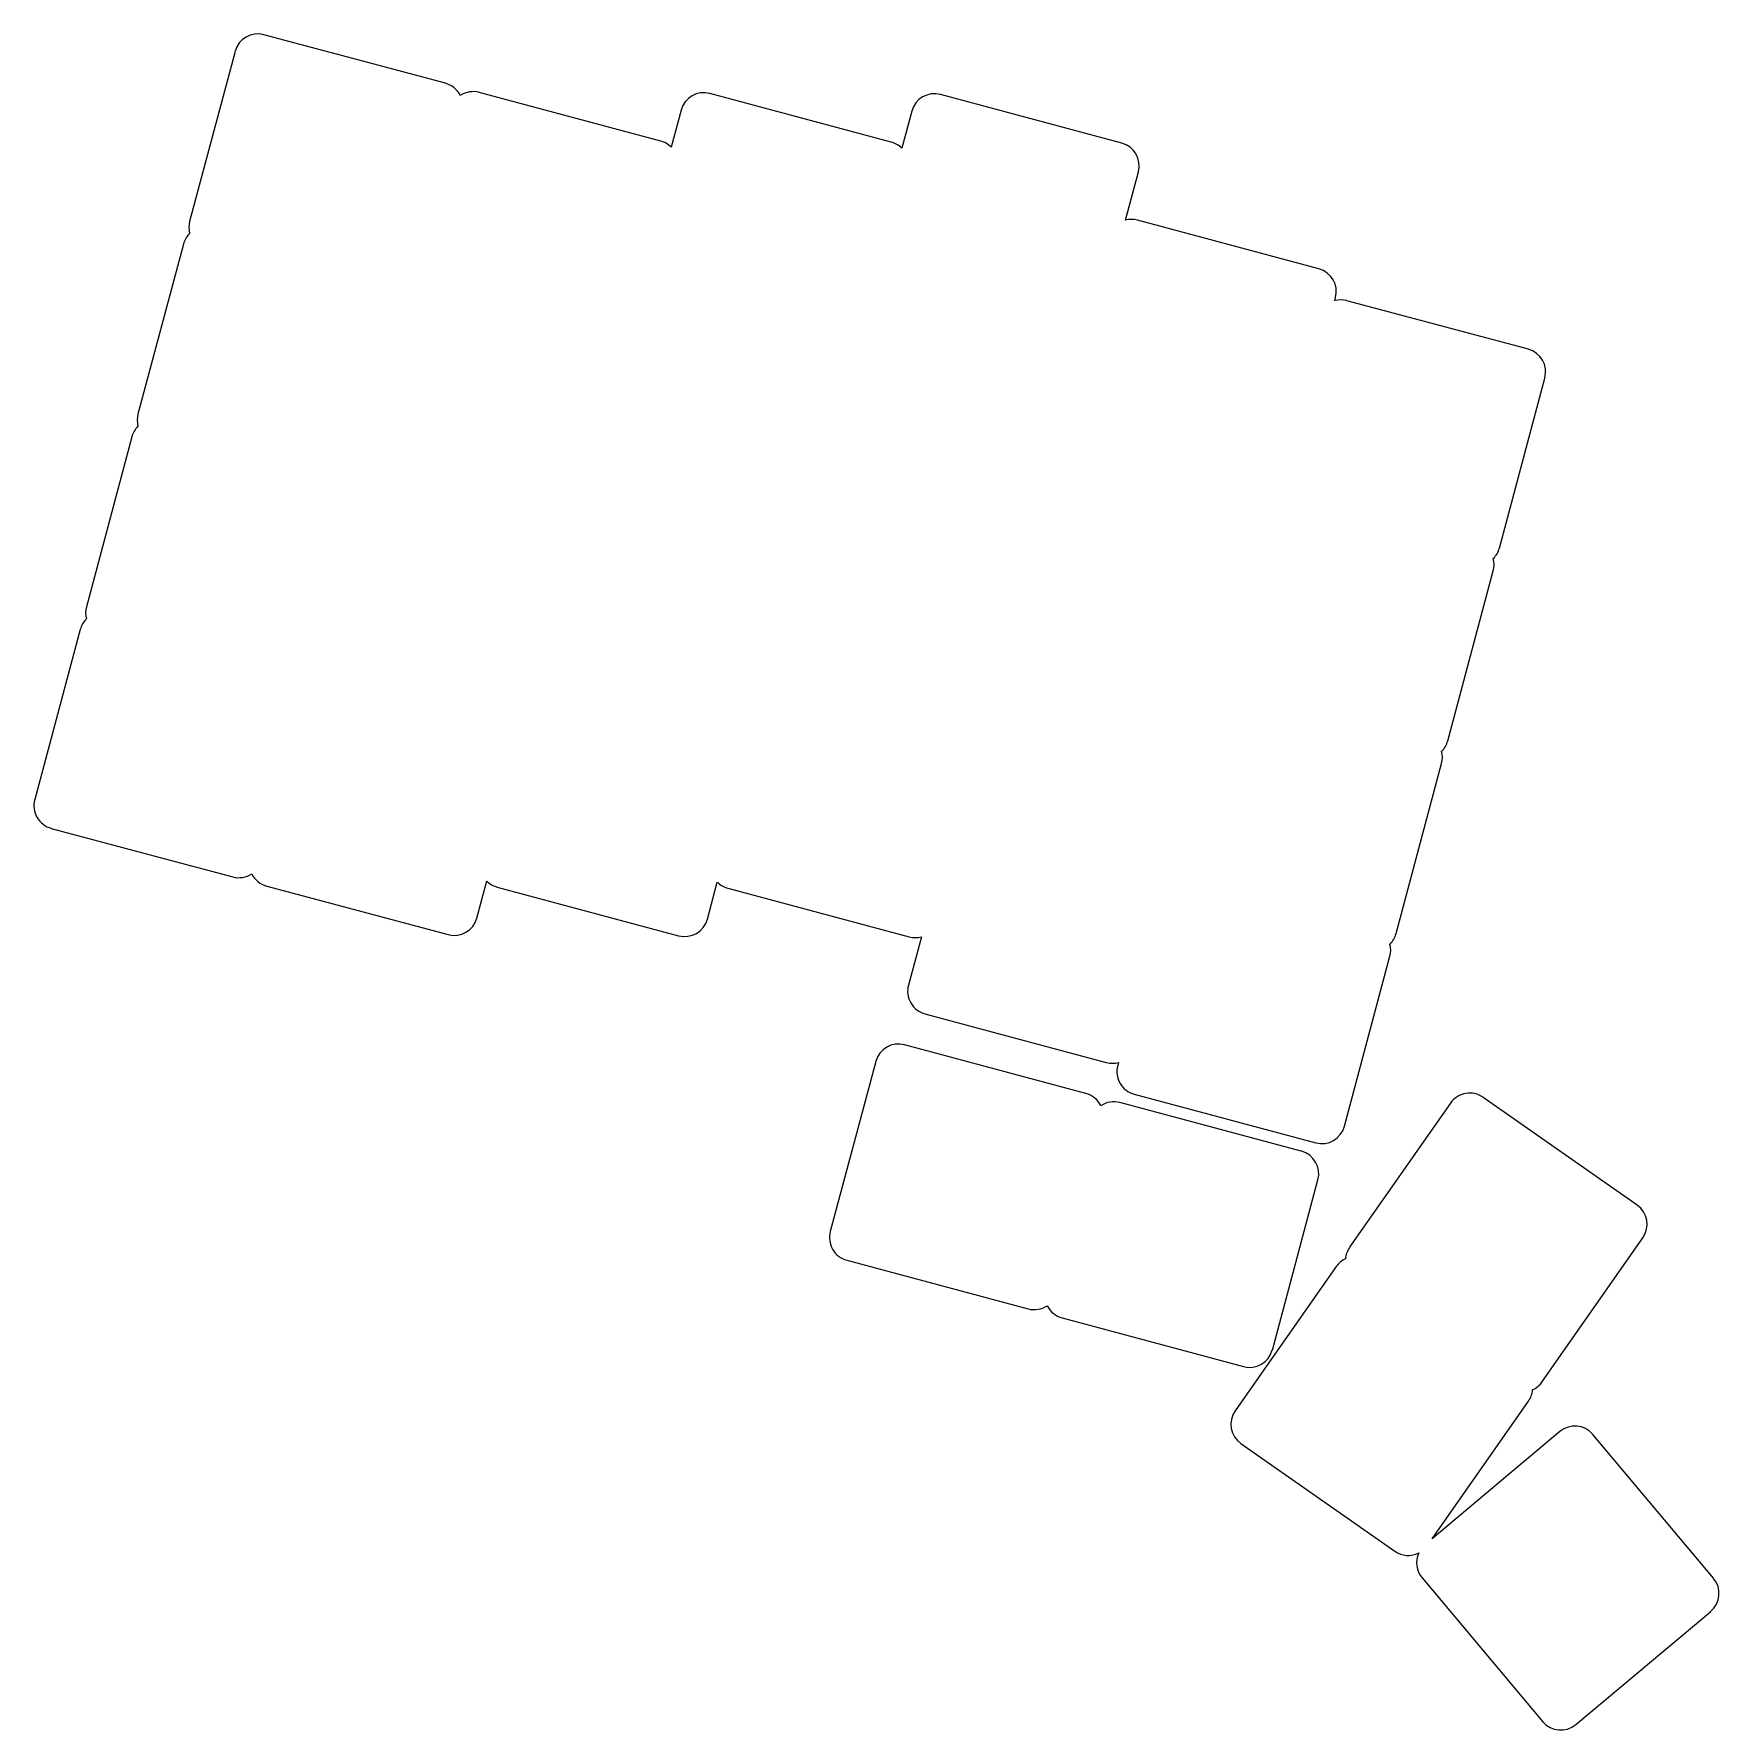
# Model space of a CAD drawing. Header units: millimetres. Extents: x -12 to 132, y -84 to 61.
import ezdxf

# ---------------------------------------------------------------- set-up
doc = ezdxf.new("R2010")
doc.units = ezdxf.units.MM

msp = doc.modelspace()

# ---------------------------------------------------------------- linework, layer by layer
for p, q in [((23.39, 56.37), (7.93, 60.51)), ((5.48, 59.09), (1.6, 44.61)), ((41.74, 51.45), (26.28, 55.59)), ((61.39, 51.36), (45.93, 55.5)), ((81.03, 51.27), (65.58, 55.42)), ((43.48, 54.09), (42.64, 50.93)), ((63.13, 54), (62.28, 50.84)), ((81.34, 44.7), (82.45, 48.83)), ((97.83, 40.56), (82.38, 44.7)), ((1.08, 42.67), (-2.8, 28.19)), ((99.18, 37.85), (99.25, 38.11)), ((115.67, 33.71), (100.21, 37.85)), ((113.2, 16.77), (117.08, 31.26)), ((-3.32, 26.25), (-7.2, 11.76)), ((108.8, 0.35), (112.68, 14.84)), ((-7.72, 9.83), (-11.6, -4.66)), ((104.4, -16.07), (108.28, -1.58)), ((-10.19, -7.11), (5.27, -11.25)), ((8.17, -12.02), (23.62, -16.16)), ((26.07, -14.75), (26.92, -11.59)), ((27.81, -12.11), (43.27, -16.25)), ((45.72, -14.84), (46.56, -11.68)), ((47.46, -12.2), (62.91, -16.34)), ((63.95, -16.34), (62.85, -20.46)), ((100, -32.49), (103.88, -18)), ((64.26, -22.91), (79.71, -27.05)), ((77.97, -29.69), (62.52, -25.55)), ((60.07, -26.97), (56.19, -41.45)), ((80.75, -27.05), (80.68, -27.31)), ((82.09, -29.76), (97.55, -33.9)), ((124.94, -39.2), (111.83, -30.03)), ((96.32, -34.61), (80.87, -30.47)), ((109.05, -30.52), (100.44, -42.8)), ((93.86, -51.55), (97.74, -37.06)), ((116.82, -54.28), (125.43, -41.99)), ((57.6, -43.9), (73.05, -48.04)), ((99.29, -44.44), (90.69, -56.73)), ((75.95, -48.82), (91.41, -52.96)), ((107.48, -67.63), (115.68, -55.91)), ((118.35, -58.5), (107.48, -67.63)), ((131.46, -71), (121.17, -58.75)), ((91.18, -59.52), (104.29, -68.69)), ((106.62, -70.96), (116.9, -83.22)), ((119.72, -83.46), (131.21, -73.82))]:
    msp.add_line(p, q)
for centre, start, end in [((7.41, 58.58), 75, 165), ((22.87, 54.44), 386.4096, 75), ((25.77, 53.66), 75, 123.5904), ((45.41, 53.57), 75, 165), ((65.06, 53.48), 75, 165), ((41.22, 49.52), 405, 75), ((60.87, 49.43), 405, 75), ((80.51, 49.34), 345, 75), ((3.01, 42.16), 135, 165), ((3.53, 44.09), 165, 195), ((81.86, 42.77), 75, 105), ((97.31, 38.63), 345, 75), ((99.69, 35.92), 75, 105), ((115.15, 31.78), 345, 75), ((-0.87, 27.67), 165, 195), ((-1.39, 25.74), 135, 165), ((111.27, 17.29), 315, 345), ((110.75, 15.36), 345, 375), ((-5.27, 11.25), 165, 195), ((-5.79, 9.31), 135, 165), ((106.87, 0.87), 315, 345), ((106.35, -1.06), 345, 375), ((-9.67, -5.17), 165, 255), ((5.79, -9.31), 255, 303.5904), ((8.68, -10.09), 206.4096, 255), ((28.33, -10.18), 225, 255), ((47.98, -10.27), 225, 255), ((24.14, -14.23), 255, 345), ((43.79, -14.32), 255, 345), ((63.43, -14.41), 255, 285), ((102.47, -15.55), 315, 345), ((101.95, -17.48), 345, 375), ((64.78, -20.98), 165, 255), ((62, -27.48), 75, 165), ((80.23, -25.12), 255, 285), ((82.61, -27.83), 165, 255), ((77.45, -31.62), 386.4096, 75), ((110.68, -31.66), 55, 145), ((80.35, -32.4), 75, 123.5904), ((98.07, -31.97), 255, 345), ((95.81, -36.54), 345, 75), ((123.79, -40.84), 325, 55), ((58.12, -41.97), 165, 255), ((102.08, -43.95), 145, 175), ((100.93, -45.59), 115, 145), ((73.57, -46.11), 255, 303.5904), ((76.47, -46.89), 206.4096, 255), ((91.92, -51.03), 255, 345), ((115.19, -53.13), 295, 325), ((114.04, -54.77), 325, 355), ((92.33, -57.88), 145, 235), ((119.64, -60.03), 40, 130), ((105.44, -67.05), 235, 296.5124), ((108.15, -69.67), 155.5122, 220), ((129.92, -72.29), 310, 40), ((118.43, -81.93), 220, 310)]:
    msp.add_arc(centre, 2, start, end)

doc.saveas('drawing.dxf')
